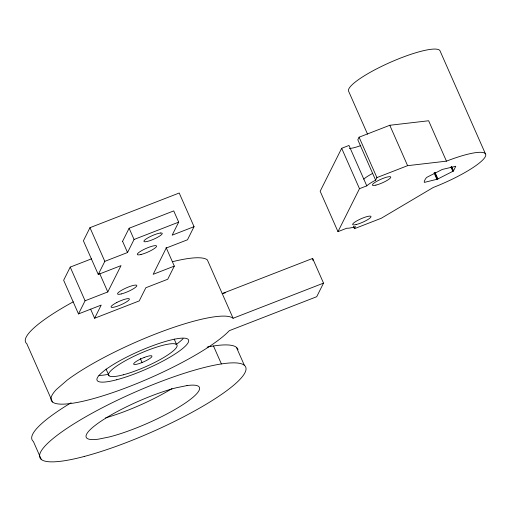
<?xml version="1.0" encoding="UTF-8"?>
<svg xmlns="http://www.w3.org/2000/svg" width="511" height="511" viewBox="0 0 511 511"><rect width="100%" height="100%" fill="white"/><g stroke="black" fill="none" stroke-linecap="round" stroke-linejoin="round"><path stroke-width="0.77" d="M91.482 258.853L70.224 267.112L63.645 280.264L78.49 313.926L101.204 305.099L94.618 318.251L90.6 309.129M166.094 247.484L174.308 266.103L153.179 274.311L166.196 248.059L187.486 239.787L194.052 226.673L179.208 193.011L89.968 227.682L83.402 240.802L98.253 274.464L121.011 265.618L107.795 291.947L85.075 300.775L78.49 313.926M98.253 274.464L104.819 261.351L127.533 252.523L134.067 239.474L178.684 222.138L173.734 210.915L129.117 228.251L122.531 241.403M178.684 222.138L172.15 235.181L194.052 226.673M174.308 266.103L167.723 279.249L145.82 287.763L139.235 300.909L94.618 318.251M337.975 231.649L359.482 188.693L366.783 185.857L348.968 145.463L341.667 148.299L320.161 191.255L337.975 231.649L346.867 228.193A17.559 3.379 -23.8 0 0 355.484 226.577L354.423 228.692L353.471 226.526M354.423 228.692L381.27 218.261L433.283 187.46A49.989 9.626 -23.8 0 0 485.297 156.653A49.989 9.626 -23.8 0 0 446.448 161.157L428.633 120.762L389.791 125.272L359.092 137.197L357.809 139.771L375.623 180.166A17.559 3.379 -23.8 0 0 366.783 185.857M323.527 283.12L316.724 296.706L229.298 330.681A99.977 19.246 -23.8 0 1 112.037 392.85A99.977 19.246 -23.8 0 1 56.299 389.58L67.209 380.107A99.977 19.246 -23.8 0 1 162.006 331.53A99.977 19.246 -23.8 0 1 233.093 318.264L323.527 283.12L312.636 258.438L222.202 293.576L225.306 292.854M375.623 180.166L376.914 177.592L407.606 165.666L446.448 161.157M453.481 170.866L455.78 166.273L442.302 169.441L426.889 177.291C425.663 178.052 423.676 181.884 424.334 182.401L437.429 179.176L452.842 171.326L453.481 170.866L451.564 166.522M485.45 153.856L439.92 50.621A49.989 9.626 -23.8 0 0 388.935 62.942A49.989 9.626 -23.8 0 0 348.751 91.533L367.543 134.144M451.296 166.739L453.212 171.083M450.926 166.982L452.842 171.326M435.078 172.443L437.946 178.959M434.554 172.661L437.429 179.176M434.05 172.839L436.924 179.355M389.791 125.272L407.606 165.666M359.092 137.197L376.914 177.592M341.667 148.299L359.482 188.693M233.093 318.264L207.357 259.914A99.977 19.246 -23.8 0 0 172.533 261.689M236.421 347.333L244.341 365.282M213.483 345.985L221.397 363.934M129.117 228.251L134.067 239.474M174.187 339.087L176.563 344.471M122.583 241.301L127.533 252.523M89.968 227.682L104.819 261.351M140.289 358.473L142.071 362.51M99.581 273.328L107.795 291.947M70.224 267.112L85.075 300.775M106.064 369.051L109.035 375.783M52.505 401.991L26.77 343.648A99.977 19.246 -23.8 0 1 73.245 301.835M41.295 459.427L33.381 441.472A112.414 21.641 -23.8 0 1 71.112 402.77M312.636 258.438L313.096 260.687M207.115 347.11A112.414 21.641 -23.8 0 1 237.992 349.728M171.996 388.584A61.85 11.906 -23.8 0 1 105.566 417.877M360.779 145.552A17.559 3.379 -23.8 0 1 349.383 148.401M363.813 179.125A17.559 3.379 -23.8 0 1 372.653 173.433M183.079 338.672A49.989 9.626 -23.8 0 1 175.988 344.606M108.326 374.301A49.989 9.626 -23.8 0 1 98.955 375.4M116.821 302.493L114.726 303.643A9.996 1.923 -23.8 0 0 112.209 307.405A9.996 1.923 -23.8 0 0 123.624 303.521L125.712 302.371A9.996 1.923 -23.8 0 0 128.229 298.603A9.996 1.923 -23.8 0 0 116.821 302.493M144.115 357.496L141.719 358.505A9.996 1.923 -23.8 0 0 133.62 363.973A9.996 1.923 -23.8 0 0 141.483 362.759L143.878 361.756A9.996 1.923 -23.8 0 0 151.978 356.282A9.996 1.923 -23.8 0 0 144.115 357.496M187.007 385.575L176.269 387.772A61.85 11.906 -23.8 0 0 101.676 420.764A61.85 11.906 -23.8 0 0 98.629 439.134L109.367 436.943A61.85 11.906 -23.8 0 0 183.96 403.946A61.85 11.906 -23.8 0 0 187.007 385.575M160.435 233.022L158.761 233.335A9.996 1.923 -23.8 0 0 146.676 238.58A9.996 1.923 -23.8 0 0 145.724 241.735L147.398 241.422A9.996 1.923 -23.8 0 0 159.489 236.178A9.996 1.923 -23.8 0 0 160.435 233.022M84.238 456.464A112.414 21.641 -23.8 0 0 245.714 370.845A112.414 21.641 -23.8 0 0 98.502 409.752A112.414 21.641 -23.8 0 0 84.238 456.464M140.998 254.497A10.501 2.018 -23.8 0 0 156.5 246.545A10.501 2.018 -23.8 0 0 143.387 249.713A10.501 2.018 -23.8 0 0 140.998 254.497M121.241 293.946A10.501 2.018 -23.8 0 0 136.75 285.994A10.501 2.018 -23.8 0 0 123.636 289.162A10.501 2.018 -23.8 0 0 121.241 293.946M375.917 185.11A9.996 1.923 -23.8 0 0 390.685 177.534A9.996 1.923 -23.8 0 0 378.197 180.549A9.996 1.923 -23.8 0 0 375.917 185.11M356.161 224.553A9.996 1.923 -23.8 0 0 370.935 216.977A9.996 1.923 -23.8 0 0 358.441 219.998A9.996 1.923 -23.8 0 0 356.161 224.553M116.751 379.743A49.989 9.626 -23.8 0 0 188.553 341.667A49.989 9.626 -23.8 0 0 123.094 358.971A49.989 9.626 -23.8 0 0 116.751 379.743M123.317 374.799A37.386 7.199 -23.8 0 0 177.017 346.324A37.386 7.199 -23.8 0 0 128.063 359.265A37.386 7.199 -23.8 0 0 123.317 374.799"/></g></svg>
